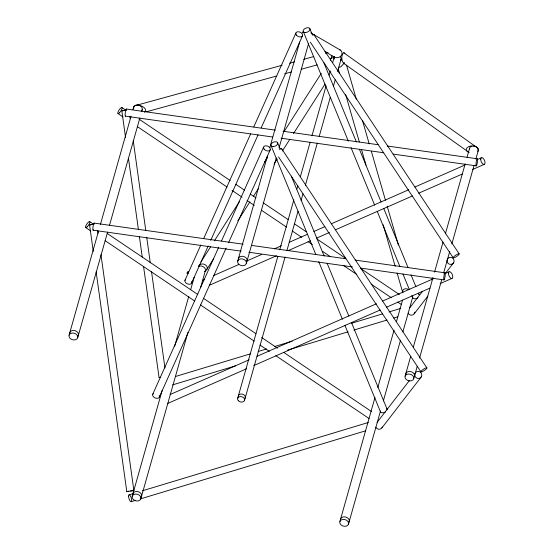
<?xml version="1.0" encoding="UTF-8"?>
<svg xmlns="http://www.w3.org/2000/svg" width="554" height="554" viewBox="0 0 554 554"><rect width="100%" height="100%" fill="white"/><g stroke="black" fill="none" stroke-linecap="round" stroke-linejoin="round"><path stroke-width="0.83" d="M133.625 107.905L134.179 106.25M478.067 150.494L478.026 148.68L476.412 147.108L343.556 52.644C341.285 55.324 341.167 60.434 343.404 63.149L469.203 152.579M69.091 335.17L98.536 231.115M100.419 224.453L131.042 116.243M132.925 109.581L133.632 107.081M77.671 337.808A4.487 3.372 15.8 0 0 72.145 333.051A4.487 3.372 15.8 0 0 70.33 338.605A4.487 3.372 15.8 0 0 77.671 337.808L107.587 232.091M109.47 225.43L139.857 118.05M141.741 111.389L142.212 109.727M132.226 496.204L162.142 390.487M174.621 346.368L188.755 296.418M190.638 289.763L194.177 277.277M140.806 498.842A4.487 3.372 15.8 0 0 135.28 494.085A4.487 3.372 15.8 0 0 133.459 499.639A4.487 3.372 15.8 0 0 140.806 498.842L187.917 332.358M200.631 287.408L205.347 270.761M237.735 260.982L267.416 156.096M269.77 147.773L299.686 42.056M246.315 263.621A4.487 3.372 15.8 0 0 240.789 258.863A4.487 3.372 15.8 0 0 238.975 264.417A4.487 3.372 15.8 0 0 246.315 263.621L276.231 157.904M279.057 147.918L308.502 43.863M237.59 398.617L277.831 256.398M279.715 249.75L293.835 199.849M296.896 189.039L297.83 185.708M300.42 176.56L310.074 142.461M311.95 135.806L326.077 85.912M329.131 75.095L330.309 70.94M332.663 62.623L334.076 57.63M244.612 400.05L285.088 257.001M286.972 250.346L298.031 211.261M301.092 200.444L302.976 193.796M305.33 185.479L317.331 143.064M319.215 136.409L330.274 97.317M333.335 86.507L335.218 79.852M337.566 71.535L341.098 59.063M339.886 521.543L374.982 397.509M377.814 387.523L394.067 330.08M396.422 321.756L402.543 300.116M348.466 524.181A4.487 3.372 15.8 0 0 342.94 519.423A4.487 3.372 15.8 0 0 341.126 524.977A4.487 3.372 15.8 0 0 348.466 524.181L380.501 410.971M383.326 400.985L400.521 340.218M402.883 331.894L412.772 296.93M405.099 376.166L410.749 356.187M413.346 347.033L432.896 277.942M434.544 272.118L443.02 242.146M445.381 233.823L465.166 163.901M467.05 157.239L469.64 148.084M413.679 378.811A4.487 3.372 15.8 0 0 408.153 374.054A4.487 3.372 15.8 0 0 406.338 379.608A4.487 3.372 15.8 0 0 413.679 378.811L417.21 366.326M419.565 357.995L441.711 279.749M443.595 273.094L449.716 251.447M451.835 243.954L473.982 165.708M475.865 159.046L478.22 150.723M332.04 55.469L330.309 60.282M204.89 271.467C211.628 267.222 202.418 260.491 198.429 266.072M184.918 280.428L200.818 244.979M203.643 238.677L250.637 133.923M253.815 126.831L295.864 33.102M191.629 282.942L208.235 245.921M210.707 240.408L258.053 134.857M261.232 127.773L302.574 35.615M152.648 394.469L218.719 247.174M221.545 240.872L263.593 147.142M159.358 396.983L226.136 248.116M228.608 242.604L270.304 149.656M187.543 272.838C186.781 275.58 190.299 269.881 187.896 272.291M344.346 63.004L340.876 66.819L338.342 67.456M200.901 262L210.659 246.703M214.377 240.879L239.473 201.545M264.57 162.211L267.36 157.842M284.084 131.623L321.265 73.357M206.711 269.569L213.678 258.656M237.811 220.831L249.875 201.919M253.587 196.102L258.233 188.831M274.008 164.095L277.256 159.005M282.367 151.007L289.79 139.366M293.502 133.549L325.066 84.083M409.898 307.622L422.467 291.356M431.372 279.839L432.944 277.803M414.205 313.793L427.82 296.168M445.624 273.129L453.477 262.956M377.108 422.342L409.572 380.321M381.935 427.833L421.206 377.004M188.083 272.27L188.533 272.021L187.598 273.261M330.558 58.786L332.033 57.755L333.923 57.948M344.353 62.782L343.404 63.149M340.752 60.476L341.742 59.742M144.386 112.317L145.723 110.987C145.854 107.081 140.861 105.461 137.634 105.232M202.397 280.497L204.772 279.458M213.463 275.629L238.76 264.507M246.662 261.031L261.682 254.424M274.327 248.857L281.439 245.727M289.34 242.25L307.525 234.259M313.848 231.475L324.914 226.607M331.237 223.823L408.693 189.752M415.015 186.968L464.813 165.064M477.458 159.504L481.412 157.765M209.273 285.317L276.46 255.768M288.315 250.553L310.448 240.817M316.77 238.033L329.415 232.472M335.738 229.688L412.411 195.964M418.734 193.18L462.202 174.06M472.479 169.538L484.334 164.323M170.126 394.538L249.168 359.775M257.07 356.291L376.422 303.793M382.745 301.009L433.332 278.759M445.187 273.544L449.142 271.806M167.523 403.534L246.558 368.763M253.677 365.633L380.141 310.005M386.463 307.221L429.932 288.101M440.208 283.579L452.064 278.364M175.403 376.533L250.747 353.75M258.199 351.499L266.481 348.992M274.756 346.492L292.145 341.229M351.762 323.204L382.399 313.945M389.019 311.944L400.611 308.433M172.585 384.885L235.505 365.862M287.671 350.086L348.113 331.811M353.909 330.059L387.031 320.046M393.652 318.038L397.793 316.791M129.054 494.833L133.195 493.579M142.302 490.823L368.341 422.48M131.201 501.682L135.342 500.428M140.314 498.925L365.522 430.832M135.044 105.675L282.118 65.254M125.536 137.337L121.838 110.842L125.626 110.218M93.266 251.377L89.568 224.882L93.356 224.259M143.548 266.405L159.06 377.516L160.265 377.281M96.133 271.889L126.79 491.557L128.77 491.204M289.617 63.198L294.624 61.819M303.793 59.299L313.799 56.55M325.468 53.35L327.968 52.658M146.533 111.749L276.328 76.099M284.645 73.814L291.3 71.985M301.286 69.243L317.096 64.901M126.077 110.35L121.838 110.842M93.806 224.391L89.63 224.896M130.578 490.941L133.826 490.567M160.625 377.385L159.116 377.537M472.091 146.069C468.705 145.238 463.456 149.552 467.929 152.018M126.845 491.578L133.888 490.581L100.96 254.674M126.45 109.055L275.352 130.155M283.052 131.25L378.043 144.712M387.454 146.041L477.306 158.776A3.594 0.582 -81.9 0 1 476.959 164.386A3.594 0.582 -81.9 0 1 476.024 163.797A3.594 0.582 -81.9 0 1 477.306 158.776M125.363 116.132L272.554 136.997M281.107 138.209L383.797 152.766M393.208 154.095L476.218 165.861M94.18 223.096L243.081 244.196M251.641 245.408L345.772 258.753M355.183 260.089L445.035 272.824A3.594 0.582 -81.9 0 1 444.689 278.427A3.594 0.582 -81.9 0 1 443.754 277.838A3.594 0.582 -81.9 0 1 445.035 272.824M93.093 230.173L241.135 251.156M248.836 252.25L352.386 266.924M360.938 268.136L443.948 279.902M473.67 146.194L475.145 146.547M408.686 289.666C406.241 287.547 401.214 289.049 402.813 292.796L397.079 272.9M339.554 49.715C342.227 50.49 342.829 54.098 340.932 55.975C335.842 61.113 329.609 53.253 325.004 51.522M310.822 32.887L340.537 50.206M121.859 107.545L126.16 110.447M139.068 119.145L230.139 180.507M235.879 184.371L244.48 190.167M250.214 194.038L255.955 197.903M263.122 202.729L288.225 219.647M294.68 223.996L306.147 231.724M316.909 238.975L345.592 258.303M360.647 268.448L399.372 294.541M118.03 113.584L123.05 116.97M137.392 126.631L227.029 187.03M232.043 190.41L242.084 197.176M247.105 200.562L254.272 205.389M261.446 210.222L286.543 227.133M292.283 230.997L301.605 237.278M308.059 241.627L312.359 244.529M322.4 251.294L330.288 256.606M343.196 265.304L356.818 274.486M371.159 284.147L391.235 297.678M397.689 302.027L401.276 304.444M89.589 221.586L93.889 224.488M107.518 233.663L197.868 294.548M203.602 298.412L255.955 333.688M261.689 337.552L277.464 348.182M283.918 352.531L371.402 411.477M85.759 227.625L90.78 231.011M105.122 240.671L194.759 301.071M200.493 304.935L254.272 341.174M260.013 345.038L269.334 351.319M275.788 355.668L369.006 418.485M344.034 52.637L344.893 53.676M333.716 56.328L334.498 57.055M313.993 34.784L459.197 253.926A3.594 0.783 -33.5 0 1 454.716 257.534A3.594 0.783 -33.5 0 1 454.599 255.996A3.594 0.783 -33.5 0 1 459.197 253.926M310.33 42.166L453.144 257.707M281.723 148.825L426.926 367.967A3.594 0.783 -33.5 0 1 422.446 371.575A3.594 0.783 -33.5 0 1 422.328 370.037A3.594 0.783 -33.5 0 1 426.926 367.967M278.537 156.927L420.874 371.748M309.783 28.524L312.414 34.916M323.917 62.9L356.451 142.059M359.408 149.255L381.097 202.023M383.721 208.422L408.042 267.589M410.999 274.784L415.929 286.778M418.554 293.177L419.212 294.776A3.594 2.147 -22.3 0 0 418.796 294.361M303.37 31.689L348.39 141.228M351.021 147.62L374.684 205.195M377.309 211.586L399.981 266.758M402.945 273.953L409.184 289.146M411.816 295.545L412.799 297.941M277.512 142.565L280.144 148.957M291.314 176.144L324.18 256.1M327.137 263.295L348.826 316.071M351.451 322.463L386.941 408.817M271.1 145.73L315.794 254.466M318.751 261.668L342.414 319.236M345.038 325.627L380.529 411.982M346.485 65.053L356.291 99.069M362.51 120.633L369.206 143.867M371.36 151.332L385.466 200.271M387.142 206.081L398.381 245.069M338.279 68.966L339.477 73.114M345.689 94.665L359.311 141.921M361.464 149.379L366.007 165.134M383.216 224.82L395.161 266.266M129.892 116.7L130.128 118.411M133.23 140.633L145.757 230.381M146.713 237.223L150.293 262.859M151.484 271.412L164.96 367.994M128.521 158.707L138.424 229.647M139.373 236.489L142.239 257.001M97.622 230.741L97.975 233.31M340.488 519.853A4.487 3.372 15.8 0 1 345.952 517.09A4.487 3.372 15.8 0 1 348.778 522.401M405.701 374.476A4.487 3.372 15.8 0 1 410.597 371.575A4.487 3.372 15.8 0 1 414.406 376.249M69.693 333.48A4.487 3.372 15.8 0 1 75.157 330.717A4.487 3.372 15.8 0 1 77.982 336.029M238.511 260.2A4.487 3.372 15.8 0 1 242.659 256.301A4.487 3.372 15.8 0 1 247.042 261.059M238.587 397.488A3.594 2.701 15.8 0 1 242.209 394.088A3.594 2.701 15.8 0 1 244.674 398.728M132.822 494.514A4.487 3.372 15.8 0 1 138.292 491.751A4.487 3.372 15.8 0 1 141.111 497.063M302.276 32.901A4.487 3.372 15.8 0 1 303.377 31.474M469.515 148.957A4.487 3.372 15.8 0 1 474.979 146.201A4.487 3.372 15.8 0 1 477.804 151.512M312.421 34.957A3.594 0.783 -33.5 0 1 313.903 35.075M417.986 297.706A3.594 2.147 -22.3 0 1 414.184 298.717A3.594 2.147 -22.3 0 1 412.633 296.819M125.523 116.105A3.594 0.582 -81.9 0 1 125.363 112.254A3.594 0.582 -81.9 0 1 126.568 109.263M447.604 258.829A3.594 3.49 37.7 0 1 453.594 259.175A3.594 3.49 37.7 0 1 450.901 264.41A3.594 3.49 37.7 0 1 447.189 259.639M414.808 312.082A3.594 3.49 37.7 0 1 408.069 313.169M191.504 281.633A3.594 2.354 24.2 0 1 187.626 283.96A3.594 2.354 24.2 0 1 185.694 279.451M133.687 108.861A4.487 3.372 15.8 0 1 138.403 105.052A4.487 3.372 15.8 0 1 141.796 110.509M279.417 149.365A3.594 0.783 -33.5 0 1 281.633 149.116M386.526 408.402A3.594 2.147 -22.3 0 1 387.108 409.939M385.716 411.747A3.594 2.147 -22.3 0 1 380.328 411.456M93.432 229.868A3.594 0.582 -81.9 0 1 93.093 226.295A3.594 0.582 -81.9 0 1 94.374 223.74M382.35 427.023A3.594 3.49 37.7 0 1 375.799 427.21M159.233 395.674A3.594 2.354 24.2 0 1 155.355 398.007A3.594 2.354 24.2 0 1 153.423 393.492M340.343 56.958A3.594 2.701 15.8 0 1 340.433 60.31M334.353 59.07A3.594 2.701 15.8 0 1 334.297 56.965M198.761 266.239A4.487 3.372 15.8 0 1 204.107 267.319A4.487 3.372 15.8 0 1 204.925 271.543M186.996 273.094C188.422 274.022 189.246 268.898 186.996 273.094M305.15 32.506A3.594 2.147 -22.3 0 0 309.984 29.043A3.594 2.147 -22.3 0 0 304.596 28.76A3.594 2.147 -22.3 0 0 305.15 32.506M296.39 35.082A3.594 2.354 24.2 0 0 302.29 36.162A3.594 2.354 24.2 0 0 298.973 31.827A3.594 2.354 24.2 0 0 296.39 35.082M480.713 159.247A3.594 1.752 66.3 0 0 483.877 164.406A3.594 1.752 66.3 0 0 484.03 159.483A3.594 1.752 66.3 0 0 480.713 159.247M119.325 112.898A3.594 1.025 -56 0 0 122.067 107.718A3.594 1.025 -56 0 0 118.445 111.07A3.594 1.025 -56 0 0 119.325 112.898M272.88 146.554A3.594 2.147 -22.3 0 0 277.713 143.091A3.594 2.147 -22.3 0 0 272.326 142.8A3.594 2.147 -22.3 0 0 272.88 146.554M128.59 496.155A3.594 1.184 73.2 0 0 130.882 501.682A3.594 1.184 73.2 0 0 130.91 496.938A3.594 1.184 73.2 0 0 128.59 496.155M414.78 375.494A3.594 3.49 37.7 0 0 420.59 377.669A3.594 3.49 37.7 0 0 419.44 371.637A3.594 3.49 37.7 0 0 414.78 375.494M264.119 149.123A3.594 2.354 24.2 0 0 270.02 150.203A3.594 2.354 24.2 0 0 266.703 145.875A3.594 2.354 24.2 0 0 264.119 149.123M448.442 273.288A3.594 1.752 66.3 0 0 451.607 278.447A3.594 1.752 66.3 0 0 451.759 273.524A3.594 1.752 66.3 0 0 448.442 273.288M87.054 226.939A3.594 1.025 -56 0 0 89.796 221.766A3.594 1.025 -56 0 0 86.175 225.111A3.594 1.025 -56 0 0 87.054 226.939M238.338 400.722A3.594 2.701 15.8 0 0 244.39 400.715A3.594 2.701 15.8 0 0 240.561 396.56A3.594 2.701 15.8 0 0 238.338 400.722"/></g></svg>
